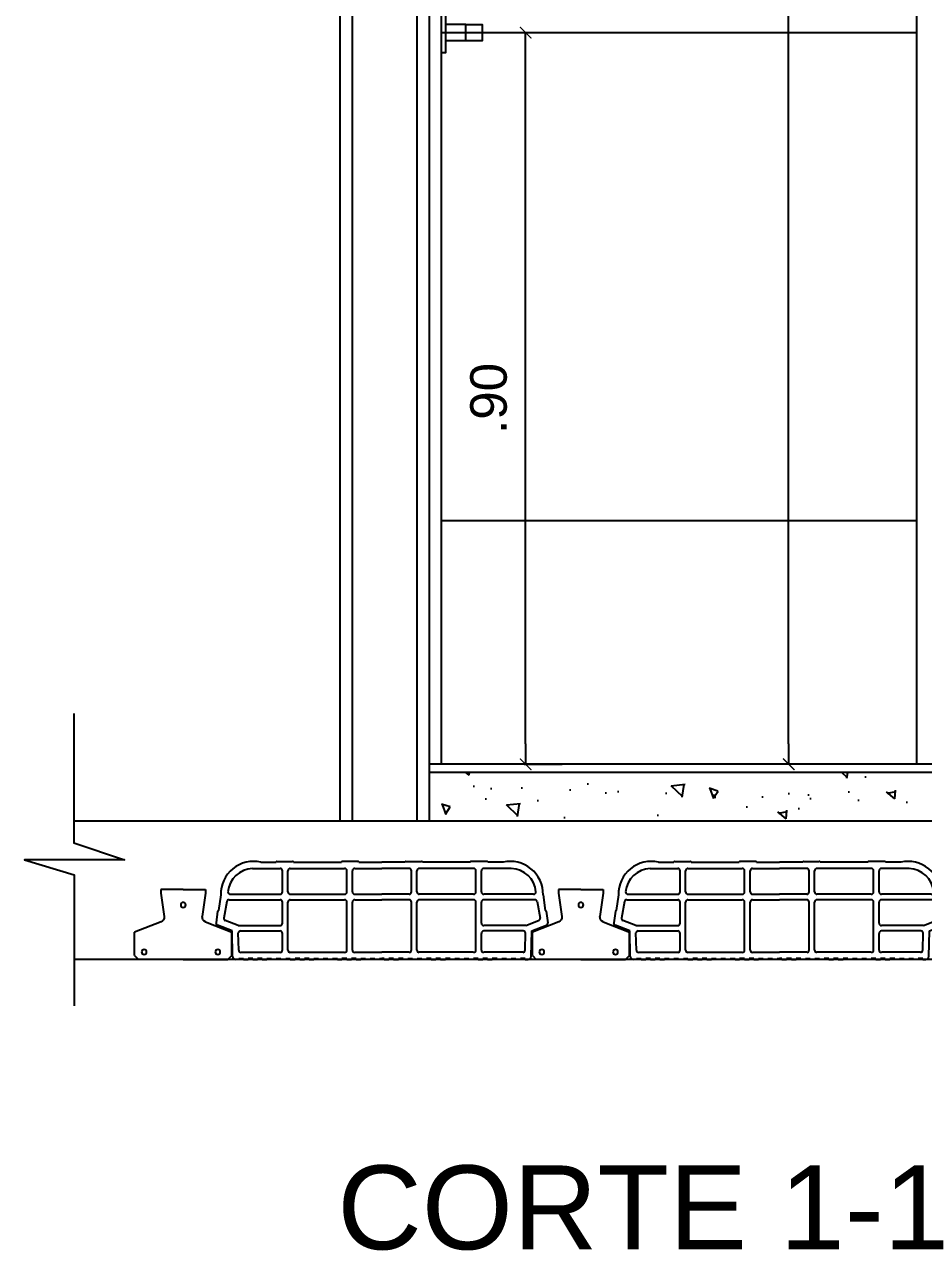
# Model space of a CAD drawing. Header units: metres. Extents: x 198 to 412, y -54 to 17.
# Drawn here: x 250.573 to 251.68, y 5.066 to 6.575 of the extents above; entities that cross this region are included whole.
import ezdxf

# ---------------------------------------------------------------- set-up
doc = ezdxf.new("R2010")
doc.units = ezdxf.units.M
doc.header["$LTSCALE"] = 10
for name, color, linetype in [('01', 1, 'Continuous'), ('02', 2, 'Continuous'), ('02-LH ladrillo hueco 02', 1, 'Continuous'), ('1_MUROS', 6, 'Continuous'), ('A-MUROS', 6, 'Continuous'), ('A-TEXTOS', 2, 'Continuous'), ('aberturas', 2, 'Continuous'), ('Corte t', 2, 'Continuous'), ('HT-253', 253, 'Continuous'), ('Losa rap sapito', 251, 'Continuous'), ('piso', 1, 'Continuous'), ('TCOTA', 1, 'Continuous'), ('TM-REVEST', 252, 'Continuous')]:
    doc.layers.add(name, color=color, linetype=linetype)
doc.styles.add('ARIAL', font='arial.ttf')
doc.styles.get("Standard").update_dxf_attribs({"font": 'arial.ttf'})
doc.dimstyles.new('ST-COTA-25', dxfattribs={"dimscale": 0.25, "dimtxt": 0.18, "dimasz": 0.1, "dimexe": 0.18, "dimexo": 0.0625, "dimgap": 0.09, "dimtad": 1, "dimzin": 4, "dimdsep": 46, "dimtxsty": 'ARIAL', "dimblk1": 'COTA_N', "dimblk2": 'COTA_N', "dimsah": 1, "dimcen": 0.09, "dimclrd": 8, "dimclre": 8, "dimclrt": 1, "dimadec": 0, "dimazin": 0, "dimtfac": 1, "dimtix": 1, "dimtmove": 0, "dimatfit": 3, "dimldrblk": 'COTA_N', "dimfxl": 0.18, "dimtolj": 1, "dimtzin": 0, "dimarcsym": 0})

# ---------------------------------------------------------------- blocks, each defined once
blk = doc.blocks.new('Losa rap zapito')
at = {"layer": 'Losa rap sapito'}
for p, q in [((283.7813, -291.7641), (283.8003, -291.7641)), ((283.8012, -291.7632), (283.8205, -291.7632)), ((283.8215, -291.7641), (283.8806, -291.7641)), ((283.9008, -291.7632), (283.8815, -291.7632)), ((283.9018, -291.7641), (283.9304, -291.7641)), ((283.959, -291.7641), (283.9304, -291.7641)), ((283.9599, -291.7632), (283.9792, -291.7632)), ((284.0393, -291.7641), (283.9802, -291.7641)), ((284.0595, -291.7632), (284.0402, -291.7632)), ((284.0795, -291.7641), (284.0605, -291.7641)), ((283.7711, -291.7719), (283.8051, -291.7719)), ((283.808, -291.8006), (283.808, -291.7747)), ((283.8147, -291.8006), (283.8147, -291.7747)), ((283.8176, -291.7719), (283.8844, -291.7719)), ((283.8873, -291.8006), (283.8873, -291.7747)), ((283.8941, -291.8006), (283.8941, -291.7747)), ((283.897, -291.7719), (283.9304, -291.7719)), ((283.9638, -291.7719), (283.9304, -291.7719)), ((283.9667, -291.8006), (283.9667, -291.7747)), ((283.9734, -291.8006), (283.9734, -291.7747)), ((284.0431, -291.7719), (283.9763, -291.7719)), ((284.046, -291.8006), (284.046, -291.7747)), ((284.0527, -291.8006), (284.0527, -291.7747)), ((284.0896, -291.7719), (284.0556, -291.7719)), ((283.732, -291.8042), (283.7293, -291.8235)), ((283.7422, -291.8103), (283.8051, -291.8103)), ((283.7437, -291.8035), (283.8051, -291.8035)), ((283.7534, -291.8103), (283.8051, -291.8103)), ((283.8176, -291.8035), (283.8844, -291.8035)), ((283.8176, -291.8103), (283.8844, -291.8103)), ((283.897, -291.8035), (283.9304, -291.8035)), ((283.897, -291.8103), (283.9304, -291.8103)), ((283.9638, -291.8035), (283.9304, -291.8035)), ((283.9638, -291.8103), (283.9304, -291.8103)), ((284.0431, -291.8035), (283.9763, -291.8035)), ((284.0431, -291.8103), (283.9763, -291.8103)), ((284.117, -291.8035), (284.0556, -291.8035)), ((284.1186, -291.8103), (284.0556, -291.8103)), ((284.1073, -291.8103), (284.0556, -291.8103)), ((284.1287, -291.8042), (284.1314, -291.8235)), ((283.7282, -291.8243), (283.7262, -291.8386)), ((283.7394, -291.8124), (283.7357, -291.8329)), ((283.808, -291.8391), (283.808, -291.8132)), ((283.8147, -291.8721), (283.8147, -291.8132)), ((283.8873, -291.8721), (283.8873, -291.8132)), ((283.8941, -291.8721), (283.8941, -291.8132)), ((283.9667, -291.8721), (283.9667, -291.8132)), ((283.9734, -291.8721), (283.9734, -291.8132)), ((284.046, -291.8721), (284.046, -291.8132)), ((284.0527, -291.8391), (284.0527, -291.8132)), ((284.1214, -291.8124), (284.125, -291.8329)), ((284.1325, -291.8243), (284.1346, -291.8386)), ((283.7459, -291.8484), (283.728, -291.8417)), ((283.7534, -291.842), (283.7376, -291.836)), ((283.7534, -291.842), (283.8051, -291.842)), ((284.1073, -291.842), (284.0556, -291.842)), ((284.1073, -291.842), (284.1232, -291.836)), ((284.1149, -291.8484), (284.1327, -291.8417)), ((283.7466, -291.8799), (283.7459, -291.8484)), ((283.7542, -291.8721), (283.7536, -291.851)), ((283.7565, -291.8487), (283.8051, -291.8487)), ((283.808, -291.8721), (283.808, -291.8516)), ((284.0527, -291.8721), (284.0527, -291.8516)), ((284.1043, -291.8487), (284.0556, -291.8487)), ((284.1066, -291.8721), (284.1071, -291.851)), ((284.1141, -291.8799), (284.1149, -291.8484)), ((283.7541, -291.8836), (283.7504, -291.8836)), ((283.7541, -291.8836), (283.7516, -291.8836)), ((283.7541, -291.8836), (283.7516, -291.8836)), ((283.7541, -291.8836), (283.7541, -291.8827)), ((283.7541, -291.8827), (283.7598, -291.8827)), ((283.7571, -291.8749), (283.8051, -291.8749)), ((283.7598, -291.8836), (283.7598, -291.8827)), ((283.7598, -291.8836), (283.7656, -291.8836)), ((283.7714, -291.8827), (283.7656, -291.8827)), ((283.7656, -291.8836), (283.7656, -291.8827)), ((283.7714, -291.8836), (283.7714, -291.8827)), ((283.7714, -291.8836), (283.7772, -291.8836)), ((283.7772, -291.8836), (283.7772, -291.8827)), ((283.783, -291.8827), (283.7772, -291.8827)), ((283.783, -291.8836), (283.783, -291.8827)), ((283.783, -291.8836), (283.7887, -291.8836)), ((283.7887, -291.8836), (283.7887, -291.8827)), ((283.7887, -291.8827), (283.7945, -291.8827)), ((283.7945, -291.8836), (283.7945, -291.8827)), ((283.8003, -291.8836), (283.7945, -291.8836)), ((283.8003, -291.8827), (283.8061, -291.8827)), ((283.8003, -291.8836), (283.8003, -291.8827)), ((283.8061, -291.8836), (283.8061, -291.8827)), ((283.8119, -291.8836), (283.8061, -291.8836)), ((283.8119, -291.8827), (283.8176, -291.8827)), ((283.8119, -291.8836), (283.8119, -291.8827)), ((283.8119, -291.8827), (283.8176, -291.8827)), ((283.8176, -291.8749), (283.8844, -291.8749)), ((283.8176, -291.8836), (283.8176, -291.8827)), ((283.8176, -291.8836), (283.8234, -291.8836)), ((283.8292, -291.8827), (283.8234, -291.8827)), ((283.8234, -291.8836), (283.8234, -291.8827)), ((283.8292, -291.8836), (283.8292, -291.8827)), ((283.8292, -291.8836), (283.835, -291.8836)), ((283.835, -291.8836), (283.835, -291.8827)), ((283.8408, -291.8827), (283.835, -291.8827)), ((283.8408, -291.8836), (283.8408, -291.8827)), ((283.8408, -291.8836), (283.8465, -291.8836)), ((283.8465, -291.8836), (283.8465, -291.8827)), ((283.8465, -291.8827), (283.8523, -291.8827)), ((283.8523, -291.8836), (283.8523, -291.8827)), ((283.8581, -291.8836), (283.8523, -291.8836)), ((283.8581, -291.8827), (283.8639, -291.8827)), ((283.8581, -291.8836), (283.8581, -291.8827)), ((283.8639, -291.8836), (283.8639, -291.8827)), ((283.8697, -291.8836), (283.8639, -291.8836)), ((283.8697, -291.8827), (283.8755, -291.8827)), ((283.8697, -291.8836), (283.8697, -291.8827)), ((283.8697, -291.8827), (283.8755, -291.8827)), ((283.8755, -291.8836), (283.8755, -291.8827)), ((283.8755, -291.8836), (283.8812, -291.8836)), ((283.887, -291.8827), (283.8812, -291.8827)), ((283.8812, -291.8836), (283.8812, -291.8827)), ((283.887, -291.8836), (283.887, -291.8827)), ((283.887, -291.8836), (283.8928, -291.8836)), ((283.8928, -291.8836), (283.8928, -291.8827)), ((283.8986, -291.8827), (283.8928, -291.8827)), ((283.897, -291.8749), (283.9304, -291.8749)), ((283.8986, -291.8836), (283.8986, -291.8827)), ((283.8986, -291.8836), (283.9044, -291.8836)), ((283.9044, -291.8836), (283.9044, -291.8827)), ((283.9044, -291.8827), (283.9101, -291.8827)), ((283.9101, -291.8836), (283.9101, -291.8827)), ((283.9159, -291.8836), (283.9101, -291.8836)), ((283.9159, -291.8827), (283.9217, -291.8827)), ((283.9159, -291.8836), (283.9159, -291.8827)), ((283.9217, -291.8836), (283.9217, -291.8827)), ((283.9275, -291.8836), (283.9217, -291.8836)), ((283.9275, -291.8836), (283.9275, -291.8827)), ((283.9275, -291.8827), (283.9304, -291.8827)), ((283.9638, -291.8749), (283.9304, -291.8749)), ((283.9333, -291.8827), (283.9304, -291.8827)), ((283.9333, -291.8836), (283.9333, -291.8827)), ((283.9333, -291.8836), (283.939, -291.8836)), ((283.9448, -291.8827), (283.939, -291.8827)), ((283.939, -291.8836), (283.939, -291.8827)), ((283.9448, -291.8836), (283.9448, -291.8827)), ((283.9448, -291.8836), (283.9506, -291.8836)), ((283.9506, -291.8836), (283.9506, -291.8827)), ((283.9564, -291.8827), (283.9506, -291.8827)), ((283.9564, -291.8836), (283.9564, -291.8827)), ((283.9622, -291.8836), (283.9564, -291.8836)), ((283.9622, -291.8836), (283.9622, -291.8827)), ((283.9622, -291.8827), (283.9679, -291.8827)), ((283.9679, -291.8836), (283.9679, -291.8827)), ((283.9737, -291.8836), (283.9679, -291.8836)), ((283.9737, -291.8827), (283.9795, -291.8827)), ((283.9737, -291.8836), (283.9737, -291.8827)), ((284.0431, -291.8749), (283.9763, -291.8749)), ((283.9795, -291.8836), (283.9795, -291.8827)), ((283.9853, -291.8836), (283.9795, -291.8836)), ((283.9911, -291.8827), (283.9853, -291.8827)), ((283.9853, -291.8836), (283.9853, -291.8827)), ((283.9911, -291.8827), (283.9853, -291.8827)), ((283.9911, -291.8836), (283.9911, -291.8827)), ((283.9911, -291.8836), (283.9968, -291.8836)), ((284.0026, -291.8827), (283.9968, -291.8827)), ((283.9968, -291.8836), (283.9968, -291.8827)), ((284.0026, -291.8836), (284.0026, -291.8827)), ((284.0026, -291.8836), (284.0084, -291.8836)), ((284.0084, -291.8836), (284.0084, -291.8827)), ((284.0142, -291.8827), (284.0084, -291.8827)), ((284.0142, -291.8836), (284.0142, -291.8827)), ((284.02, -291.8836), (284.0142, -291.8836)), ((284.02, -291.8836), (284.02, -291.8827)), ((284.02, -291.8827), (284.0258, -291.8827)), ((284.0258, -291.8836), (284.0258, -291.8827)), ((284.0315, -291.8836), (284.0258, -291.8836)), ((284.0315, -291.8827), (284.0373, -291.8827)), ((284.0315, -291.8836), (284.0315, -291.8827)), ((284.0373, -291.8836), (284.0373, -291.8827)), ((284.0431, -291.8836), (284.0373, -291.8836)), ((284.0489, -291.8827), (284.0431, -291.8827)), ((284.0431, -291.8836), (284.0431, -291.8827)), ((284.0489, -291.8827), (284.0431, -291.8827)), ((284.0489, -291.8836), (284.0489, -291.8827)), ((284.0489, -291.8836), (284.0547, -291.8836)), ((284.0604, -291.8827), (284.0547, -291.8827)), ((284.0547, -291.8836), (284.0547, -291.8827)), ((284.1037, -291.8749), (284.0556, -291.8749)), ((284.0604, -291.8836), (284.0604, -291.8827)), ((284.0604, -291.8836), (284.0662, -291.8836)), ((284.0662, -291.8836), (284.0662, -291.8827)), ((284.072, -291.8827), (284.0662, -291.8827)), ((284.072, -291.8836), (284.072, -291.8827)), ((284.0778, -291.8836), (284.072, -291.8836)), ((284.0778, -291.8836), (284.0778, -291.8827)), ((284.0778, -291.8827), (284.0836, -291.8827)), ((284.0836, -291.8836), (284.0836, -291.8827)), ((284.0893, -291.8836), (284.0836, -291.8836)), ((284.0893, -291.8827), (284.0951, -291.8827)), ((284.0893, -291.8836), (284.0893, -291.8827)), ((284.0951, -291.8836), (284.0951, -291.8827)), ((284.1009, -291.8836), (284.0951, -291.8836)), ((284.1009, -291.8836), (284.1009, -291.8827)), ((284.1067, -291.8827), (284.1009, -291.8827)), ((284.1067, -291.8836), (284.1067, -291.8827)), ((284.1067, -291.8836), (284.1092, -291.8836)), ((284.1067, -291.8836), (284.1092, -291.8836)), ((284.1067, -291.8836), (284.1103, -291.8836))]:
    blk.add_line(p, q, dxfattribs=at)
for centre, radius, start, end in [((283.7724, -291.8035), 0.0404, 77.2971, 181.0135), ((283.8012, -291.7641), 0.000963, 90, 180), ((283.8205, -291.7641), 0.000963, 0, 90), ((283.8815, -291.7641), 0.000963, 90, 180), ((283.9008, -291.7641), 0.000963, 0, 90), ((283.9599, -291.7641), 0.000963, 90, 180), ((283.9792, -291.7641), 0.000963, 0, 90), ((284.0402, -291.7641), 0.000963, 90, 180), ((284.0595, -291.7641), 0.000963, 0, 90), ((284.0883, -291.8035), 0.0404, 358.9865, 102.7029), ((283.7724, -291.8035), 0.0317, 92.259, 174.7894), ((283.8051, -291.7747), 0.00289, 0, 90), ((283.8176, -291.7747), 0.00289, 90, 180), ((283.8844, -291.7747), 0.00289, 0, 90), ((283.897, -291.7747), 0.00289, 90, 180), ((283.9638, -291.7747), 0.00289, 0, 90), ((283.9763, -291.7747), 0.00289, 90, 180), ((284.0431, -291.7747), 0.00289, 0, 90), ((284.0556, -291.7747), 0.00289, 90, 180), ((284.0883, -291.8035), 0.0317, 5.2106, 87.741), ((283.7422, -291.8132), 0.00289, 90, 165.2593), ((283.7437, -291.8006), 0.00289, 180.2316, 270), ((283.8051, -291.8006), 0.00289, 270, 0), ((283.8051, -291.8132), 0.00289, 0, 90), ((283.8176, -291.8006), 0.00289, 180, 270), ((283.8176, -291.8132), 0.00289, 90, 180), ((283.8844, -291.8006), 0.00289, 270, 0), ((283.8844, -291.8132), 0.00289, 0, 90), ((283.897, -291.8006), 0.00289, 180, 270), ((283.897, -291.8132), 0.00289, 90, 180), ((283.9638, -291.8006), 0.00289, 270, 0), ((283.9638, -291.8132), 0.00289, 0, 90), ((283.9763, -291.8006), 0.00289, 180, 270), ((283.9763, -291.8132), 0.00289, 90, 180), ((284.0431, -291.8006), 0.00289, 270, 0), ((284.0431, -291.8132), 0.00289, 0, 90), ((284.0556, -291.8006), 0.00289, 180, 270), ((284.0556, -291.8132), 0.00289, 90, 180), ((284.117, -291.8006), 0.00289, 270, 359.7684), ((284.1186, -291.8132), 0.00289, 14.7407, 90), ((283.7292, -291.8244), 0.000963, 81.8699, 171.8699), ((284.1316, -291.8244), 0.000963, 8.1301, 98.1301), ((283.729, -291.839), 0.00289, 171.8699, 249.444), ((283.7386, -291.8333), 0.00289, 171.8699, 249.444), ((283.8051, -291.8391), 0.00289, 270, 0), ((284.0556, -291.8391), 0.00289, 180, 270), ((284.1222, -291.8333), 0.00289, 290.556, 8.1301), ((284.1317, -291.839), 0.00289, 290.556, 8.1301), ((283.7565, -291.8516), 0.00289, 90, 168.5947), ((283.8051, -291.8516), 0.00289, 0, 90), ((284.0556, -291.8516), 0.00289, 90, 180), ((284.1043, -291.8516), 0.00289, 11.4053, 90), ((283.7571, -291.8721), 0.00289, 180, 271.41), ((283.8051, -291.8721), 0.00289, 270, 0), ((283.8176, -291.8721), 0.00289, 180, 270), ((283.8844, -291.8721), 0.00289, 270, 0), ((283.897, -291.8721), 0.00289, 180, 270), ((283.9638, -291.8721), 0.00289, 270, 0), ((283.9763, -291.8721), 0.00289, 180, 270), ((284.0431, -291.8721), 0.00289, 270, 0), ((284.0556, -291.8721), 0.00289, 180, 270), ((284.1037, -291.8721), 0.00289, 268.59, 0), ((283.7505, -291.8797), 0.0039, 182.4799, 268.1248), ((284.1102, -291.8797), 0.0039, 271.8752, 357.5201)]:
    blk.add_arc(centre, radius, start, end, dxfattribs=at)
blk = doc.blocks.new('VIGUETA NUEVA')
at = {"layer": '02'}
for p, q in [((852.3054, 1549.6661), (852.2767, 1549.6661)), ((852.2767, 1549.6661), (852.2767, 1549.6611)), ((852.3054, 1549.6661), (852.3342, 1549.6661)), ((852.3342, 1549.6661), (852.3342, 1549.6611)), ((852.2767, 1549.6611), (852.2809, 1549.6312)), ((852.3342, 1549.6611), (852.3299, 1549.6312)), ((852.2769, 1549.6243), (852.2429, 1549.6111)), ((852.3339, 1549.6243), (852.3679, 1549.6111)), ((852.2429, 1549.5811), (852.2429, 1549.6111)), ((852.3679, 1549.5811), (852.3679, 1549.6111)), ((852.2429, 1549.5811), (852.2479, 1549.5761)), ((852.3054, 1549.5761), (852.2479, 1549.5761)), ((852.3054, 1549.5761), (852.3629, 1549.5761)), ((852.3679, 1549.5811), (852.3629, 1549.5761))]:
    blk.add_line(p, q, dxfattribs=at)
for centre, start, end in [((852.2739, 1549.6307), 294.8533, 4.4381), ((852.3369, 1549.6307), 175.5619, 245.1467)]:
    blk.add_arc(centre, 0.00704, start, end, dxfattribs=at)
blk = doc.blocks.new('VIGUETA NUEVA1')
at = {"layer": 'piso'}
for centre in [(0, -0.02), (-0.0444, -0.0805), (0.0504, -0.0805)]:
    blk.add_circle(centre, 0.00324, dxfattribs=at)
at = {"layer": '1_MUROS'}
blk.add_blockref('VIGUETA NUEVA', (-852.3054, -1549.6661), dxfattribs=at)
blk = doc.blocks.new('COTA_N')
for p, q in [((-1, 0), (0, 0)), ((0, 0.5), (0, -0.5))]:
    blk.add_line(p, q)
at = {"color": 3, "const_width": 0.065}
blk.add_lwpolyline([(0.141, 0.141), (0.283, 0.283), (0, 0), (-0.141, -0.141), (-0.283, -0.283)], dxfattribs=at)
blk = doc.blocks.new('*D291')
at = {"layer": 'Defpoints', "color": 0, "transparency": 16777216}
for p in [(251.1723, 6.5646, 0), (251.19, 6.5646), (251.1723, 5.6646, 0)]:
    blk.add_point(p, dxfattribs=at)
at = {"layer": 'TCOTA', "color": 8, "lineweight": -2, "transparency": 16777216}
for p, q in [((251.188, 6.5646), (251.235, 6.5646)), ((251.19, 5.6896), (251.19, 6.5396)), ((251.188, 5.6646), (251.235, 5.6646))]:
    blk.add_line(p, q, dxfattribs=at)
at = {"layer": 'TCOTA', "color": 8, "lineweight": -2, "transparency": 16777216, "xscale": 0.025, "yscale": 0.025, "zscale": 0.025}
for p, rotation in [((251.19, 6.5646), 90), ((251.19, 5.6646), 270)]:
    blk.add_blockref('COTA_N', p, dxfattribs=dict(at, rotation=rotation))
at = {"layer": 'TCOTA', "color": 1, "transparency": 16777216, "insert": (251.1446, 6.1146), "char_height": 0.045, "attachment_point": 5, "rotation": 90, "style": 'ARIAL'}
blk.add_mtext('\\A1;.90', dxfattribs=at)
blk = doc.blocks.new('*D292')
at = {"layer": 'Defpoints', "color": 0, "transparency": 16777216}
for p in [(251.5137, 7.7646), (251.5574, 7.7646, 0), (251.5574, 5.6646, 0)]:
    blk.add_point(p, dxfattribs=at)
at = {"layer": 'TCOTA', "color": 8, "lineweight": -2, "transparency": 16777216}
for p, q in [((251.5418, 7.7646), (251.4687, 7.7646)), ((251.5137, 5.6896), (251.5137, 7.7396)), ((251.5418, 5.6646), (251.4687, 5.6646))]:
    blk.add_line(p, q, dxfattribs=at)
at = {"layer": 'TCOTA', "color": 8, "lineweight": -2, "transparency": 16777216, "xscale": 0.025, "yscale": 0.025, "zscale": 0.025}
for p, rotation in [((251.5137, 7.7646), 90), ((251.5137, 5.6646), 270)]:
    blk.add_blockref('COTA_N', p, dxfattribs=dict(at, rotation=rotation))
at = {"layer": 'TCOTA', "color": 1, "transparency": 16777216, "insert": (251.4682, 6.7146), "char_height": 0.045, "attachment_point": 5, "rotation": 90, "style": 'ARIAL'}
blk.add_mtext('\\A1;2.10', dxfattribs=at)

msp = doc.modelspace()

# ---------------------------------------------------------------- hatches: boundary and pattern name
at = {"layer": 'HT-253'}
h = msp.add_hatch(dxfattribs=at)
h.set_pattern_fill('AR-CONC', color=256, scale=0.0007, angle=90)
h.set_pattern_definition([(140, (-1048.63584, 381.70285), (0.01115736, 0.127529268), [0.013335, -0.146685]), (85, (-1048.63584, 381.70285), (-0.133739792, -0.024670395), [0.010668, -0.117348409]), (190.451445, (-1048.6349, 381.71348), (-0.122582426, 0.102858873), [0.011333006, -0.124663171]), (136.1842, (-1048.6714, 381.70285), (0.02942963, 0.189755329), [0.0200025, -0.2200275]), (186.635558, (-1048.66894, 381.71867), (-0.173198287, 0.166182894), [0.016999516, -0.186994926]), (81.184151, (-1048.6714, 381.70285), (-0.173198287, 0.166182894), [0.016001977, -0.176021812]), (111, (-1048.66251, 381.72063), (0.071585639, 0.106130074), [0.013335, -0.146685]), (56, (-1048.6625, 381.72063), (-0.128931576, 0.04326142), [0.010668, -0.117348]), (161.451445, (-1048.65654, 381.72948), (-0.057345938, 0.149391493), [0.011333006, -0.124662956]), (127.5, (-1048.635835, 381.702855), (-0.0591885272, 0.0021620223), [0, -0.1159256, 0, -0.119126, 0, -0.1177925]), (97.5, (-1048.635835, 381.702855), (-0.0701264024, 0.0467737638), [0, -0.0679196, 0, -0.1132586, 0, -0.0448945]), (57.5, (-1048.635835, 381.663205), (0.0040101208, 0.0949134166), [0, -0.04445, 0, -0.138684, 0, -0.184023]), (47.5, (-1048.635835, 381.645425), (-0.0177985437, 0.103690427), [0, -0.057785, 0, -0.0921004, 0, -0.130683])])
h.paths.add_polyline_path([(251.0715, 5.6546), (252.5665, 5.6546), (252.5665, 5.5946), (251.0715, 5.5946)])

# ---------------------------------------------------------------- linework, layer by layer
at = {"color": 5}
for p, q in [((254.6813, 5.5946), (250.6341, 5.5946)), ((254.6818, 5.4246), (250.6346, 5.4246))]:
    msp.add_line(p, q, dxfattribs=at)
at = {"layer": '01'}
for p, q in [((251.1165, 6.5746, 0), (251.0915, 6.5746, 0)), ((251.1165, 6.5546, 0), (251.0915, 6.5546, 0))]:
    msp.add_line(p, q, dxfattribs=at)
at = {"layer": '01', "elevation": 0}
msp.add_lwpolyline([(251.0865, 6.5396), (251.0865, 6.5896), (251.0915, 6.5896), (251.0915, 6.5396), (251.0865, 6.5396)], dxfattribs=at)
at = {"layer": '02', "elevation": 0}
msp.add_lwpolyline([(251.1165, 6.5746), (251.1365, 6.5746), (251.1365, 6.5546), (251.1165, 6.5546)], close=True, dxfattribs=at)
at = {"layer": '02', "color": 3, "elevation": 0}
msp.add_lwpolyline([(250.6341, 5.7272), (250.6341, 5.5679), (250.6965, 5.5471), (250.5733, 5.5471), (250.6346, 5.5285), (250.6346, 5.3675)], dxfattribs=at)
at = {"layer": '02', "elevation": 0}
for points in [[(252.5665, 5.6646), (252.0432, 5.6646), (252.0432, 5.6646), (251.0715, 5.6646)], [(252.5665, 5.6546), (252.0332, 5.6546), (252.0332, 5.6546), (251.0715, 5.6546)]]:
    msp.add_lwpolyline(points, dxfattribs=at)
at = {"layer": '02-LH ladrillo hueco 02'}
for p, q in [((251.0715, 5.5946), (251.0715, 8.9946)), ((251.0865, 5.6646), (251.0865, 7.7746, 0))]:
    msp.add_line(p, q, dxfattribs=at)
msp.add_lwpolyline([(250.9615, 8.9946), (250.9615, 5.5946)], dxfattribs=at)
at = {"layer": 'A-MUROS'}
msp.add_line((251.0565, 5.5946), (251.0565, 8.9946), dxfattribs=at)
msp.add_lwpolyline([(250.9765, 8.9946), (250.9765, 5.5946)], dxfattribs=at)
at = {"layer": 'aberturas'}
msp.add_lwpolyline([(251.6715, 5.6646), (251.6715, 7.7646), (252.1656, 7.7646)], dxfattribs=at)
at = {"layer": 'TM-REVEST'}
for p, q in [((251.0865, 6.5646, 0), (251.6715, 6.5646)), ((251.0865, 5.9646, 0), (251.6715, 5.9646))]:
    msp.add_line(p, q, dxfattribs=at)

# ---------------------------------------------------------------- block references
at = {"layer": 'A-MUROS'}
for p in [(-32.9172, 297.3082), (-32.4278, 297.3082)]:
    msp.add_blockref('Losa rap zapito', p, dxfattribs=at)
at = {"layer": 'Corte t', "xscale": -0.9559179682510148, "yscale": 0.9559179682510148, "zscale": 0.9559179682510148}
for p in [(250.7686, 5.5106), (251.258, 5.5106)]:
    msp.add_blockref('VIGUETA NUEVA1', p, dxfattribs=at)

# ---------------------------------------------------------------- texts
at = {"layer": 'A-TEXTOS', "insert": (250.9582, 5.1711, 0), "char_height": 0.10318, "width": 0.777043, "attachment_point": 1}
msp.add_mtext('CORTE 1-1', dxfattribs=at)

# ---------------------------------------------------------------- dimensions: what is measured, and where the dimension line sits
at = {"layer": 'TCOTA'}
for base, p1, p2, picture, middle in [((251.5137, 7.7646), (251.5574, 5.6646, 0), (251.5574, 7.7646, 0), '*D292', (251.4682, 6.7146)), ((251.19, 6.5646), (251.1723, 5.6646, 0), (251.1723, 6.5646, 0), '*D291', (251.1446, 6.1146))]:
    dim = msp.add_linear_dim(base=base, p1=p1, p2=p2, angle=90, dimstyle='ST-COTA-25', dxfattribs=at)
    dim.commit()
    dim.dimension.update_dxf_attribs({"geometry": picture, "text_midpoint": middle})

doc.saveas('drawing.dxf')
